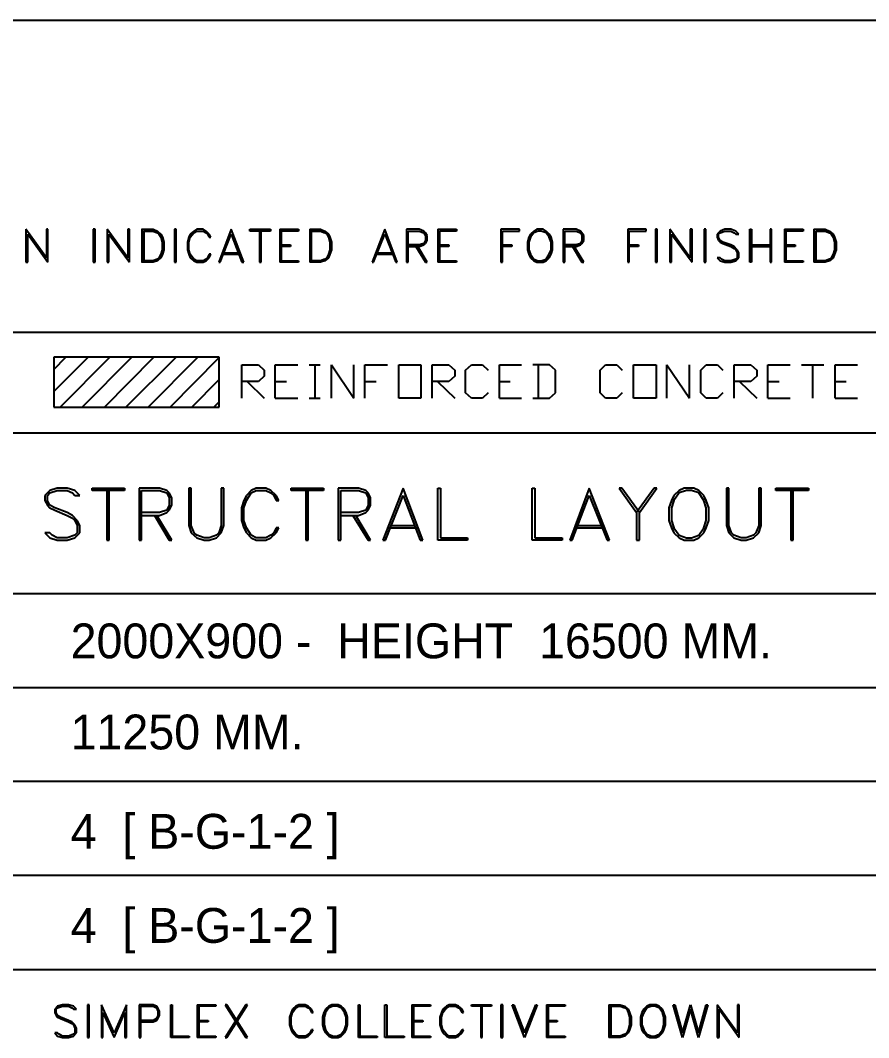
# Model space of a CAD drawing. Header units: millimetres. Extents: x -23396 to 106750, y 116 to 66281.
# Drawn here: x 38140 to 41794, y 4575 to 8956 of the extents above; entities that cross this region are included whole.
import ezdxf

# ---------------------------------------------------------------- set-up
doc = ezdxf.new("R2010")
doc.units = ezdxf.units.MM

msp = doc.modelspace()

# ---------------------------------------------------------------- linework, layer by layer
at = {"color": 0}
for p, q in [((44008.845, 8955.897), (35908.545, 8955.897)), ((38251.695, 7933.597), (38162.795, 8056.397)), ((38162.795, 8056.397), (38162.795, 7914.497)), ((38171.445, 7914.497), (38171.445, 8035.247)), ((38171.445, 8035.247), (38258.045, 7914.497)), ((38258.045, 8056.397), (38251.695, 8056.397)), ((38251.695, 8056.397), (38251.695, 7933.597)), ((38258.045, 7914.497), (38258.045, 8056.397)), ((38461.245, 8056.397), (38452.795, 8056.397)), ((38452.795, 8056.397), (38452.795, 7914.597)), ((38461.245, 7914.597), (38461.245, 8056.397)), ((38602.895, 7933.597), (38513.995, 8056.397)), ((38513.995, 8056.397), (38513.995, 7914.497)), ((38520.545, 7914.497), (38520.545, 8035.147)), ((38520.545, 8035.147), (38609.445, 7914.497)), ((38609.445, 8056.397), (38602.895, 8056.397)), ((38602.895, 8056.397), (38602.895, 7933.597)), ((38609.445, 7914.497), (38609.445, 8056.397)), ((38662.145, 8056.297), (38711.045, 8056.297)), ((38662.345, 8056.397), (38662.345, 7914.497)), ((38670.795, 8047.897), (38710.845, 8047.897)), ((38670.995, 8047.897), (38670.995, 7920.897)), ((38710.845, 8047.897), (38730.095, 8041.497)), ((38711.045, 8056.297), (38729.895, 8047.897)), ((38729.895, 8047.897), (38744.695, 8035.147)), ((38730.095, 8041.497), (38736.245, 8035.147)), ((38736.245, 8035.147), (38744.895, 8022.497)), ((38744.695, 8035.147), (38751.245, 8022.497)), ((38744.895, 8022.497), (38751.045, 8001.347)), ((38751.245, 8022.497), (38757.395, 8001.347)), ((38810.345, 8056.297), (38804.145, 8056.297)), ((38804.145, 8056.297), (38804.145, 7914.497)), ((38810.345, 7914.497), (38810.345, 8056.297)), ((38865.545, 8022.497), (38859.195, 8001.347)), ((38871.695, 8035.147), (38865.545, 8022.497)), ((38865.545, 8001.347), (38871.695, 8022.497)), ((38886.695, 8047.897), (38871.695, 8035.147)), ((38871.695, 8022.497), (38886.695, 8041.497)), ((38899.245, 8056.397), (38886.695, 8047.897)), ((38886.695, 8041.497), (38899.245, 8047.897)), ((38926.945, 8056.397), (38899.245, 8056.397)), ((38899.245, 8047.897), (38926.945, 8047.897)), ((38939.445, 8047.897), (38926.945, 8056.397)), ((38926.945, 8047.897), (38939.445, 8041.497)), ((38952.345, 8035.147), (38939.445, 8047.897)), ((38939.445, 8041.497), (38945.995, 8035.147)), ((38945.995, 8035.147), (38952.345, 8022.497)), ((38960.795, 8022.497), (38952.345, 8035.147)), ((38952.345, 8022.497), (38960.795, 8022.497)), ((39047.595, 8056.297), (38994.495, 7914.497)), ((39000.845, 7914.497), (39047.595, 8035.147)), ((39102.445, 7914.497), (39047.595, 8056.297)), ((39047.595, 8035.147), (39093.945, 7914.497)), ((39127.995, 8047.897), (39127.995, 8056.397)), ((39127.995, 8056.397), (39216.895, 8056.397)), ((39216.895, 8047.897), (39127.995, 8047.897)), ((39170.345, 8047.897), (39170.345, 7914.497)), ((39176.695, 7914.497), (39176.695, 8047.897)), ((39216.895, 8056.397), (39216.895, 8047.897)), ((39257.145, 8056.397), (39257.145, 7914.597)), ((39257.295, 8056.397), (39337.745, 8056.397)), ((39263.495, 8047.897), (39263.495, 7920.897)), ((39337.745, 8047.897), (39263.645, 8047.897)), ((39337.745, 8056.397), (39337.745, 8047.897)), ((39386.245, 8056.397), (39386.245, 7914.597)), ((39386.245, 8056.397), (39432.795, 8056.397)), ((39392.595, 8047.897), (39392.595, 7920.897)), ((39392.745, 8047.897), (39432.795, 8047.897)), ((39432.795, 8056.397), (39451.845, 8047.897)), ((39432.795, 8047.897), (39451.845, 8041.547)), ((39451.845, 8047.897), (39466.695, 8035.247)), ((39451.845, 8041.547), (39460.345, 8035.247)), ((39460.345, 8035.247), (39466.695, 8022.497)), ((39466.695, 8035.247), (39473.045, 8022.497)), ((39466.695, 8022.497), (39473.045, 8001.347)), ((39473.045, 8022.497), (39479.395, 8001.347)), ((39710.095, 8056.297), (39654.895, 7914.497)), ((39661.245, 7914.497), (39710.095, 8035.147)), ((39762.845, 7914.497), (39710.095, 8056.297)), ((39710.095, 8035.147), (39756.495, 7914.497)), ((39858.095, 8056.297), (39803.045, 8056.297)), ((39803.045, 8056.297), (39803.045, 7914.497)), ((39809.595, 7914.497), (39809.595, 8047.847)), ((39809.595, 8047.847), (39858.095, 8047.847)), ((39877.145, 8047.847), (39858.095, 8056.297)), ((39858.095, 8047.847), (39877.145, 8041.497)), ((39885.595, 8041.497), (39877.145, 8047.847)), ((39877.145, 8041.497), (39885.595, 8028.797)), ((39891.945, 8028.797), (39885.595, 8041.497)), ((39885.595, 8028.797), (39885.595, 8007.647)), ((39891.945, 8007.647), (39891.945, 8028.797)), ((39938.495, 8056.397), (40019.145, 8056.397)), ((39938.495, 8056.297), (39938.495, 7914.497)), ((40019.145, 8047.897), (39945.045, 8047.897)), ((39945.195, 8047.897), (39945.195, 7920.897)), ((40019.145, 8056.397), (40019.145, 8047.897)), ((40290.245, 8056.397), (40209.645, 8056.397)), ((40209.645, 8056.397), (40209.645, 7914.597)), ((40216.145, 7914.597), (40216.145, 8047.897)), ((40216.145, 8047.897), (40290.245, 8047.897)), ((40290.245, 8047.897), (40290.245, 8056.397)), ((40330.445, 8022.497), (40323.945, 8001.347)), ((40336.795, 8022.497), (40330.295, 8001.347)), ((40336.645, 8035.247), (40330.445, 8022.497)), ((40351.595, 8047.897), (40336.645, 8035.247)), ((40351.595, 8041.547), (40336.795, 8022.497)), ((40364.145, 8056.397), (40351.595, 8047.897)), ((40370.645, 8047.897), (40351.595, 8041.547)), ((40391.645, 8056.397), (40364.145, 8056.397)), ((40383.345, 8047.897), (40370.645, 8047.897)), ((40404.345, 8041.547), (40383.345, 8047.897)), ((40404.345, 8047.897), (40391.645, 8056.397)), ((40417.245, 8035.247), (40404.345, 8047.897)), ((40417.045, 8022.497), (40404.345, 8041.547)), ((40425.695, 8001.347), (40417.045, 8022.497)), ((40425.695, 8022.497), (40417.245, 8035.247)), ((40432.045, 8001.347), (40425.695, 8022.497)), ((40533.495, 8056.397), (40478.445, 8056.397)), ((40478.445, 8056.397), (40478.445, 7914.597)), ((40484.795, 7914.597), (40484.795, 8047.897)), ((40484.795, 8047.897), (40533.495, 8047.897)), ((40552.545, 8047.897), (40533.495, 8056.397)), ((40533.495, 8047.897), (40552.545, 8041.547)), ((40558.895, 8041.547), (40552.545, 8047.897)), ((40552.545, 8041.547), (40558.895, 8028.797)), ((40567.345, 8028.797), (40558.895, 8041.547)), ((40558.895, 8028.797), (40558.895, 8007.647)), ((40567.345, 8007.647), (40567.345, 8028.797)), ((40836.145, 8056.397), (40755.895, 8056.397)), ((40755.895, 8056.397), (40755.895, 7914.597)), ((40762.095, 7914.597), (40762.095, 8047.897)), ((40762.095, 8047.897), (40836.145, 8047.897)), ((40836.145, 8047.897), (40836.145, 8056.397)), ((40882.745, 8056.397), (40876.395, 8056.397)), ((40876.395, 8056.397), (40876.395, 7914.597)), ((40882.745, 7914.597), (40882.745, 8056.397)), ((41024.695, 7933.597), (40937.945, 8056.397)), ((40937.945, 8056.397), (40937.945, 7914.597)), ((40944.295, 7914.597), (40944.295, 8035.247)), ((40944.295, 8035.247), (41033.195, 7914.597)), ((41033.195, 8056.397), (41024.695, 8056.397)), ((41024.695, 8056.397), (41024.695, 7933.597)), ((41033.195, 7914.597), (41033.195, 8056.397)), ((41092.295, 8056.397), (41085.945, 8056.397)), ((41085.945, 8056.397), (41085.945, 7914.597)), ((41092.295, 7914.597), (41092.295, 8056.397)), ((41153.645, 8047.897), (41140.945, 8035.247)), ((41140.945, 8035.247), (41140.945, 8022.497)), ((41140.945, 8022.497), (41147.295, 8007.647)), ((41147.295, 8035.247), (41153.645, 8041.547)), ((41147.295, 8022.497), (41147.295, 8035.247)), ((41153.645, 8007.647), (41147.295, 8022.497)), ((41174.995, 8056.397), (41153.645, 8047.897)), ((41153.645, 8041.547), (41174.995, 8047.897)), ((41200.245, 8056.397), (41174.995, 8056.397)), ((41174.995, 8047.897), (41200.245, 8047.897)), ((41221.395, 8047.897), (41200.245, 8056.397)), ((41200.245, 8047.897), (41215.045, 8041.547)), ((41215.045, 8041.547), (41221.395, 8035.247)), ((41234.095, 8035.247), (41221.395, 8047.897)), ((41221.395, 8035.247), (41234.095, 8035.247)), ((41282.595, 7914.497), (41282.595, 8056.397)), ((41282.595, 8056.397), (41289.145, 8056.397)), ((41289.145, 8056.397), (41289.145, 7914.497)), ((41375.895, 8056.397), (41369.395, 8056.397)), ((41369.395, 8056.397), (41369.395, 7914.497)), ((41375.895, 7914.497), (41375.895, 8056.397)), ((41430.945, 8056.397), (41511.195, 8056.397)), ((41431.095, 8056.397), (41431.095, 7914.597)), ((41511.195, 8047.897), (41437.295, 8047.897)), ((41437.445, 8047.897), (41437.445, 7920.897)), ((41511.195, 8056.397), (41511.195, 8047.897)), ((41557.745, 8056.297), (41557.745, 7914.497)), ((41557.945, 8056.397), (41606.645, 8056.397)), ((41566.395, 8047.897), (41566.395, 7920.897)), ((41566.595, 8047.897), (41606.795, 8047.897)), ((41606.645, 8056.397), (41625.695, 8047.897)), ((41606.795, 8047.897), (41625.845, 8041.547)), ((41625.695, 8047.897), (41640.645, 8035.247)), ((41625.845, 8041.547), (41632.045, 8035.247)), ((41632.045, 8035.247), (41640.495, 8022.497)), ((41640.495, 8022.497), (41646.995, 8001.347)), ((41640.645, 8035.247), (41646.845, 8022.547)), ((41646.845, 8022.547), (41653.345, 8001.347)), ((38751.045, 8001.347), (38751.045, 7967.447)), ((38757.395, 8001.347), (38757.395, 7967.447)), ((38859.195, 8001.347), (38859.195, 7967.447)), ((38865.545, 7967.447), (38865.545, 8001.347)), ((39263.645, 7988.647), (39303.695, 7988.647)), ((39303.695, 7982.297), (39263.645, 7982.297)), ((39303.695, 7988.647), (39303.695, 7982.297)), ((39473.045, 8001.347), (39473.045, 7967.497)), ((39479.395, 8001.347), (39479.395, 7967.497)), ((39858.095, 7988.547), (39809.595, 7988.547)), ((39809.595, 7982.247), (39858.095, 7982.247)), ((39843.245, 7982.247), (39885.595, 7914.497)), ((39891.945, 7914.497), (39851.745, 7982.247)), ((39877.145, 7994.897), (39858.095, 7988.547)), ((39858.095, 7982.247), (39877.145, 7988.547)), ((39885.595, 8007.647), (39877.145, 7994.897)), ((39877.145, 7988.547), (39885.595, 7994.897)), ((39885.595, 7994.897), (39891.945, 8007.647)), ((39944.845, 7988.547), (39985.095, 7988.547)), ((39985.095, 7982.247), (39944.845, 7982.247)), ((39985.095, 7988.547), (39985.095, 7982.247)), ((40216.145, 7988.647), (40256.195, 7988.647)), ((40256.195, 7982.297), (40216.145, 7982.297)), ((40256.195, 7988.647), (40256.195, 7982.297)), ((40323.945, 8001.347), (40323.945, 7967.497)), ((40330.295, 8001.347), (40330.295, 7967.497)), ((40425.695, 7967.497), (40425.695, 8001.347)), ((40432.045, 7967.497), (40432.045, 8001.347)), ((40533.495, 7988.647), (40484.795, 7988.647)), ((40484.795, 7982.297), (40533.495, 7982.297)), ((40518.645, 7982.297), (40558.895, 7914.597)), ((40567.345, 7914.597), (40524.995, 7982.297)), ((40552.545, 7994.997), (40533.495, 7988.647)), ((40533.495, 7982.297), (40552.545, 7988.647)), ((40558.895, 8007.647), (40552.545, 7994.997)), ((40552.545, 7988.647), (40558.895, 7994.997)), ((40558.895, 7994.997), (40567.345, 8007.647)), ((40762.095, 7988.547), (40802.295, 7988.547)), ((40802.295, 7982.247), (40762.095, 7982.247)), ((40802.295, 7988.547), (40802.295, 7982.247)), ((41147.295, 8007.647), (41153.645, 8001.347)), ((41166.195, 8001.347), (41153.645, 8007.647)), ((41153.645, 8001.347), (41166.195, 7994.997)), ((41200.245, 7988.647), (41166.195, 8001.347)), ((41166.195, 7994.997), (41200.245, 7982.297)), ((41215.045, 7982.297), (41200.245, 7988.647)), ((41200.245, 7982.297), (41215.045, 7973.847)), ((41227.745, 7967.497), (41215.045, 7982.297)), ((41215.045, 7973.847), (41221.395, 7967.497)), ((41289.145, 7988.647), (41369.545, 7988.647)), ((41289.145, 7982.297), (41369.545, 7982.297)), ((41437.295, 7988.647), (41477.695, 7988.647)), ((41477.695, 7982.297), (41437.295, 7982.297)), ((41477.695, 7988.647), (41477.695, 7982.297)), ((41646.995, 8001.347), (41646.995, 7967.497)), ((41653.345, 8001.347), (41653.345, 7967.497)), ((38744.695, 7933.597), (38729.895, 7920.847)), ((38736.245, 7933.597), (38730.095, 7927.247)), ((38744.895, 7948.397), (38736.245, 7933.597)), ((38751.245, 7948.397), (38744.695, 7933.597)), ((38751.045, 7967.447), (38744.895, 7948.397)), ((38757.395, 7967.447), (38751.245, 7948.397)), ((38859.195, 7967.447), (38865.545, 7948.397)), ((38871.695, 7948.397), (38865.545, 7967.447)), ((38865.545, 7948.397), (38871.695, 7933.597)), ((38886.695, 7927.197), (38871.695, 7948.397)), ((38871.695, 7933.597), (38886.695, 7920.847)), ((38945.995, 7933.597), (38939.445, 7927.197)), ((38939.445, 7920.847), (38952.345, 7933.597)), ((38952.345, 7948.397), (38945.995, 7933.597)), ((38960.795, 7948.397), (38952.345, 7948.397)), ((38952.345, 7933.597), (38960.795, 7948.397)), ((39007.545, 7948.397), (39087.795, 7948.397)), ((39013.695, 7954.747), (39081.445, 7954.747)), ((39466.695, 7933.597), (39451.845, 7920.897)), ((39460.345, 7933.597), (39451.845, 7927.247)), ((39466.695, 7948.397), (39460.345, 7933.597)), ((39473.045, 7967.497), (39466.695, 7948.397)), ((39473.045, 7948.397), (39466.695, 7933.597)), ((39479.395, 7967.497), (39473.045, 7948.397)), ((39667.595, 7948.397), (39750.295, 7948.397)), ((39676.245, 7954.747), (39743.945, 7954.747)), ((40323.945, 7967.497), (40330.445, 7948.397)), ((40330.295, 7967.497), (40336.795, 7948.397)), ((40330.445, 7948.397), (40336.645, 7933.597)), ((40336.645, 7933.597), (40351.595, 7920.897)), ((40336.795, 7948.397), (40351.595, 7927.247)), ((40404.345, 7927.247), (40417.045, 7948.397)), ((40404.345, 7920.897), (40417.245, 7933.597)), ((40417.045, 7948.397), (40425.695, 7967.497)), ((40417.245, 7933.597), (40425.695, 7948.397)), ((40425.695, 7948.397), (40432.045, 7967.497)), ((41140.945, 7933.597), (41153.645, 7920.897)), ((41153.645, 7933.597), (41140.945, 7933.597)), ((41160.195, 7927.247), (41153.645, 7933.597)), ((41221.395, 7967.497), (41227.745, 7954.747)), ((41221.395, 7920.897), (41234.095, 7933.597)), ((41227.745, 7933.597), (41221.395, 7927.247)), ((41234.095, 7954.747), (41227.745, 7967.497)), ((41227.745, 7954.747), (41227.745, 7933.597)), ((41234.095, 7933.597), (41234.095, 7954.747)), ((41640.645, 7933.597), (41625.695, 7920.897)), ((41632.045, 7933.597), (41625.845, 7927.247)), ((41640.495, 7948.397), (41632.045, 7933.597)), ((41646.995, 7967.497), (41640.495, 7948.397)), ((41646.845, 7948.397), (41640.645, 7933.597)), ((41653.345, 7967.497), (41646.845, 7948.397)), ((38162.795, 7914.497), (38171.445, 7914.497)), ((38452.795, 7914.597), (38461.245, 7914.597)), ((38513.995, 7914.497), (38520.545, 7914.497)), ((38711.045, 7914.497), (38662.145, 7914.497)), ((38710.845, 7920.847), (38670.795, 7920.847)), ((38730.095, 7927.247), (38710.845, 7920.847)), ((38729.895, 7920.847), (38711.045, 7914.497)), ((38804.145, 7914.497), (38810.345, 7914.497)), ((38899.245, 7920.847), (38886.695, 7927.197)), ((38886.695, 7920.847), (38899.245, 7914.497)), ((38926.945, 7920.847), (38899.245, 7920.847)), ((38899.245, 7914.497), (38926.945, 7914.497)), ((38939.445, 7927.197), (38926.945, 7920.847)), ((38926.945, 7914.497), (38939.445, 7920.847)), ((38994.495, 7914.497), (39000.845, 7914.497)), ((39093.945, 7914.497), (39102.445, 7914.497)), ((39170.345, 7914.497), (39176.695, 7914.497)), ((39337.745, 7914.597), (39257.295, 7914.597)), ((39263.645, 7920.897), (39337.745, 7920.897)), ((39337.745, 7920.897), (39337.745, 7914.597)), ((39432.795, 7914.597), (39386.245, 7914.597)), ((39432.795, 7920.897), (39392.745, 7920.897)), ((39451.845, 7927.247), (39432.795, 7920.897)), ((39451.845, 7920.897), (39432.795, 7914.597)), ((39654.895, 7914.497), (39661.245, 7914.497)), ((39756.495, 7914.497), (39762.845, 7914.497)), ((39803.045, 7914.497), (39809.595, 7914.497)), ((39885.595, 7914.497), (39891.945, 7914.497)), ((40019.145, 7914.497), (39938.495, 7914.497)), ((39945.045, 7920.847), (40019.145, 7920.847)), ((40019.145, 7920.847), (40019.145, 7914.497)), ((40209.645, 7914.597), (40216.145, 7914.597)), ((40351.595, 7927.247), (40370.645, 7920.897)), ((40351.595, 7920.897), (40364.145, 7914.597)), ((40364.145, 7914.597), (40391.645, 7914.597)), ((40370.645, 7920.897), (40383.345, 7920.897)), ((40383.345, 7920.897), (40404.345, 7927.247)), ((40391.645, 7914.597), (40404.345, 7920.897)), ((40478.445, 7914.597), (40484.795, 7914.597)), ((40558.895, 7914.597), (40567.345, 7914.597)), ((40755.895, 7914.597), (40762.095, 7914.597)), ((40876.395, 7914.597), (40882.745, 7914.597)), ((40937.945, 7914.597), (40944.295, 7914.597)), ((41085.945, 7914.597), (41092.295, 7914.597)), ((41153.645, 7920.897), (41174.995, 7914.497)), ((41174.995, 7920.897), (41160.195, 7927.247)), ((41200.245, 7920.897), (41174.995, 7920.897)), ((41174.995, 7914.497), (41200.245, 7914.497)), ((41221.395, 7927.247), (41200.245, 7920.897)), ((41200.245, 7914.497), (41221.395, 7920.897)), ((41289.145, 7914.497), (41282.595, 7914.497)), ((41369.395, 7914.497), (41375.895, 7914.497)), ((41511.195, 7914.497), (41430.945, 7914.497)), ((41437.295, 7920.897), (41511.195, 7920.897)), ((41511.195, 7920.897), (41511.195, 7914.497)), ((41606.645, 7914.597), (41557.945, 7914.597)), ((41606.795, 7920.897), (41566.595, 7920.897)), ((41625.695, 7920.897), (41606.645, 7914.597)), ((41625.845, 7927.247), (41606.795, 7920.897)), ((44008.845, 7611.847), (35895.695, 7611.847)), ((38283.295, 7453.097), (38336.195, 7505.997)), ((38283.445, 7357.897), (38431.645, 7506.047)), ((38996.595, 7505.997), (38283.445, 7505.997)), ((38283.445, 7505.997), (38283.445, 7290.147)), ((38311.145, 7290.147), (38524.745, 7506.047)), ((38406.395, 7290.147), (38619.995, 7506.047)), ((38501.495, 7290.147), (38715.245, 7505.997)), ((38594.445, 7290.147), (38810.345, 7505.997)), ((38689.695, 7290.147), (38903.445, 7505.997)), ((38784.945, 7290.147), (38996.595, 7503.947)), ((38996.595, 7290.147), (38996.595, 7505.997)), ((39093.945, 7328.247), (39093.945, 7472.147)), ((39093.945, 7472.147), (39166.095, 7472.147)), ((39166.095, 7472.147), (39189.395, 7448.897)), ((39189.395, 7448.897), (39189.395, 7423.447)), ((39237.895, 7328.247), (39237.895, 7472.147)), ((39237.895, 7472.147), (39335.445, 7472.147)), ((39384.145, 7472.147), (39430.845, 7472.147)), ((39407.595, 7472.147), (39407.595, 7328.247)), ((39479.395, 7328.247), (39479.395, 7472.147)), ((39479.395, 7472.147), (39576.895, 7328.247)), ((39576.895, 7328.247), (39576.895, 7472.147)), ((39623.295, 7328.247), (39623.295, 7472.147)), ((39623.295, 7472.147), (39720.695, 7472.147)), ((39769.545, 7328.247), (39769.545, 7472.147)), ((39769.545, 7472.147), (39864.795, 7472.147)), ((39864.795, 7472.147), (39864.795, 7328.247)), ((39913.445, 7328.247), (39913.445, 7472.147)), ((39913.445, 7472.147), (39985.245, 7472.147)), ((39985.245, 7472.147), (40010.645, 7448.897)), ((40010.645, 7448.897), (40010.645, 7423.497)), ((40057.045, 7448.897), (40082.445, 7472.147)), ((40057.045, 7351.497), (40057.045, 7448.897)), ((40082.445, 7472.147), (40131.145, 7472.147)), ((40131.145, 7472.147), (40154.595, 7448.897)), ((40203.295, 7328.247), (40203.295, 7472.147)), ((40203.295, 7472.147), (40298.545, 7472.147)), ((40419.195, 7472.147), (40347.195, 7472.147)), ((40370.495, 7472.147), (40370.495, 7328.247)), ((40444.595, 7448.897), (40419.195, 7472.147)), ((40444.595, 7351.497), (40444.595, 7448.897)), ((40637.195, 7448.897), (40660.295, 7472.147)), ((40637.195, 7351.497), (40637.195, 7448.897)), ((40660.295, 7472.147), (40709.145, 7472.147)), ((40709.145, 7472.147), (40732.445, 7448.897)), ((40781.145, 7328.247), (40781.145, 7472.147)), ((40781.145, 7472.147), (40878.495, 7472.147)), ((40878.495, 7472.147), (40878.495, 7328.247)), ((40925.045, 7328.247), (40925.045, 7472.147)), ((40925.045, 7472.147), (41022.445, 7328.247)), ((41022.445, 7328.247), (41022.445, 7472.147)), ((41071.095, 7448.897), (41094.195, 7472.147)), ((41071.095, 7351.497), (41071.095, 7448.897)), ((41094.195, 7472.147), (41143.095, 7472.147)), ((41143.095, 7472.147), (41166.195, 7448.897)), ((41215.045, 7328.247), (41215.045, 7472.147)), ((41215.045, 7472.147), (41286.995, 7472.147)), ((41286.995, 7472.147), (41312.395, 7448.897)), ((41312.395, 7448.897), (41312.395, 7423.447)), ((41358.995, 7328.247), (41358.995, 7472.147)), ((41358.995, 7472.147), (41456.345, 7472.147)), ((41505.195, 7472.147), (41600.445, 7472.147)), ((41551.395, 7472.147), (41551.395, 7328.247)), ((41649.145, 7328.247), (41649.145, 7472.147)), ((41649.145, 7472.147), (41746.495, 7472.147)), ((38878.245, 7290.147), (38996.595, 7408.647)), ((39189.395, 7423.447), (39166.095, 7400.247)), ((40010.645, 7423.497), (39985.245, 7400.247)), ((41312.395, 7423.447), (41286.995, 7400.147)), ((39166.095, 7400.247), (39093.945, 7400.247)), ((39117.245, 7400.247), (39189.395, 7328.247)), ((39238.245, 7400.247), (39286.745, 7400.247)), ((39623.495, 7400.247), (39671.995, 7400.247)), ((39985.245, 7400.247), (39913.445, 7400.247)), ((39936.745, 7400.247), (40010.645, 7328.247)), ((40203.295, 7400.247), (40249.995, 7400.247)), ((41286.995, 7400.147), (41215.045, 7400.147)), ((41238.145, 7400.147), (41312.395, 7328.247)), ((41359.145, 7400.247), (41407.845, 7400.247)), ((41648.795, 7400.247), (41697.645, 7400.247)), ((39237.895, 7328.247), (39335.445, 7328.247)), ((39384.145, 7328.247), (39430.845, 7328.247)), ((39864.795, 7328.247), (39769.545, 7328.247)), ((40082.445, 7328.247), (40057.045, 7351.497)), ((40131.145, 7328.247), (40082.445, 7328.247)), ((40154.595, 7351.497), (40131.145, 7328.247)), ((40203.295, 7328.247), (40298.545, 7328.247)), ((40347.195, 7328.247), (40419.195, 7328.247)), ((40419.195, 7328.247), (40444.595, 7351.497)), ((40660.295, 7328.247), (40637.195, 7351.497)), ((40709.145, 7328.247), (40660.295, 7328.247)), ((40732.445, 7351.497), (40709.145, 7328.247)), ((40878.495, 7328.247), (40781.145, 7328.247)), ((41094.195, 7328.247), (41071.095, 7351.497)), ((41143.095, 7328.247), (41094.195, 7328.247)), ((41166.195, 7351.497), (41143.095, 7328.247)), ((41358.995, 7328.247), (41456.345, 7328.247)), ((41649.145, 7328.247), (41746.495, 7328.247)), ((38283.445, 7290.147), (38996.595, 7290.147)), ((38973.495, 7290.147), (38996.595, 7313.397)), ((44008.845, 7177.947), (35895.695, 7177.947)), ((44008.845, 7177.947), (35908.545, 7177.947)), ((38266.695, 6931.231), (38245.545, 6910.081)), ((38298.295, 6941.831), (38266.695, 6931.231)), ((38266.695, 6920.681), (38298.295, 6931.231)), ((38340.595, 6941.831), (38298.295, 6941.831)), ((38298.295, 6931.231), (38340.595, 6931.231)), ((38374.645, 6931.231), (38340.595, 6941.831)), ((38340.595, 6931.231), (38363.895, 6920.681)), ((38395.795, 6910.081), (38374.645, 6931.231)), ((38448.395, 6931.231), (38448.395, 6941.731)), ((38448.395, 6941.731), (38588.095, 6941.731)), ((38588.095, 6931.231), (38448.395, 6931.231)), ((38512.045, 6931.231), (38512.045, 6717.431)), ((38522.645, 6717.431), (38522.645, 6931.231)), ((38588.095, 6941.731), (38588.095, 6931.231)), ((38738.545, 6941.831), (38651.745, 6941.831)), ((38651.745, 6941.831), (38651.745, 6717.431)), ((38662.145, 6717.431), (38662.145, 6931.231)), ((38662.145, 6931.231), (38738.545, 6931.231)), ((38770.295, 6931.231), (38738.545, 6941.831)), ((38738.545, 6931.231), (38770.295, 6920.631)), ((38780.895, 6920.631), (38770.295, 6931.231)), ((38876.145, 6941.831), (38865.695, 6941.831)), ((38865.695, 6941.831), (38865.695, 6780.931)), ((38876.145, 6780.931), (38876.145, 6941.831)), ((39015.995, 6941.831), (39005.245, 6941.831)), ((39005.245, 6941.831), (39005.245, 6780.931)), ((39015.995, 6780.931), (39015.995, 6941.831)), ((39134.345, 6931.231), (39113.195, 6910.081)), ((39155.345, 6941.831), (39134.345, 6931.231)), ((39134.345, 6920.631), (39155.345, 6931.231)), ((39197.695, 6941.831), (39155.345, 6941.831)), ((39155.345, 6931.231), (39197.695, 6931.231)), ((39219.045, 6931.231), (39197.695, 6941.831)), ((39197.695, 6931.231), (39219.045, 6920.631)), ((39242.145, 6910.081), (39219.045, 6931.231)), ((39305.795, 6931.231), (39305.795, 6941.831)), ((39305.795, 6941.831), (39445.495, 6941.831)), ((39445.495, 6931.231), (39305.795, 6931.231)), ((39369.495, 6931.231), (39369.495, 6717.481)), ((39379.895, 6717.481), (39379.895, 6931.231)), ((39445.495, 6941.831), (39445.495, 6931.231)), ((39595.795, 6941.831), (39509.195, 6941.831)), ((39509.195, 6941.831), (39509.195, 6717.481)), ((39519.745, 6717.481), (39519.745, 6931.231)), ((39519.745, 6931.231), (39595.795, 6931.231)), ((39627.695, 6931.231), (39595.795, 6941.831)), ((39595.795, 6931.231), (39627.695, 6920.681)), ((39638.295, 6920.681), (39627.695, 6931.231)), ((39788.395, 6941.831), (39701.645, 6717.481)), ((39873.095, 6717.481), (39788.395, 6941.831)), ((39938.695, 6717.481), (39938.695, 6941.831)), ((39938.695, 6941.831), (39949.095, 6941.831)), ((39949.095, 6941.831), (39949.095, 6728.031)), ((40345.095, 6717.431), (40345.095, 6941.831)), ((40345.095, 6941.831), (40355.845, 6941.831)), ((40355.845, 6941.831), (40355.845, 6728.031)), ((40590.645, 6941.831), (40506.145, 6717.481)), ((40677.395, 6717.481), (40590.645, 6941.831)), ((40730.345, 6941.831), (40719.745, 6941.831)), ((40719.745, 6941.831), (40793.995, 6835.981)), ((40806.545, 6835.981), (40730.345, 6941.831)), ((40870.195, 6941.831), (40793.995, 6835.981)), ((40806.695, 6835.981), (40880.795, 6941.831)), ((40880.795, 6941.831), (40870.195, 6941.831)), ((40978.145, 6931.231), (40954.695, 6910.081)), ((41009.745, 6931.231), (40977.995, 6920.681)), ((40999.295, 6941.831), (40978.145, 6931.231)), ((41041.495, 6941.831), (40999.295, 6941.831)), ((41030.695, 6931.231), (41009.745, 6931.231)), ((41062.645, 6920.681), (41030.695, 6931.231)), ((41062.795, 6931.231), (41041.495, 6941.831)), ((41083.995, 6910.081), (41062.795, 6931.231)), ((41191.945, 6941.831), (41181.195, 6941.831)), ((41181.195, 6941.831), (41181.195, 6780.931)), ((41191.945, 6780.931), (41191.945, 6941.831)), ((41331.645, 6941.831), (41321.045, 6941.831)), ((41321.045, 6941.831), (41321.045, 6780.931)), ((41331.645, 6780.931), (41331.645, 6941.831)), ((41394.795, 6931.231), (41394.795, 6941.731)), ((41394.795, 6941.731), (41534.495, 6941.731)), ((41534.495, 6931.231), (41394.795, 6931.231)), ((41458.445, 6931.231), (41458.445, 6717.481)), ((41469.045, 6717.481), (41469.045, 6931.231)), ((41534.495, 6941.731), (41534.495, 6931.231)), ((38245.545, 6910.081), (38245.545, 6888.931)), ((38245.545, 6888.931), (38256.095, 6867.781)), ((38256.095, 6910.081), (38266.695, 6920.681)), ((38256.095, 6888.931), (38256.095, 6910.081)), ((38266.695, 6867.781), (38256.095, 6888.931)), ((38363.895, 6920.681), (38374.645, 6910.081)), ((38374.645, 6910.081), (38395.795, 6910.081)), ((38770.295, 6920.631), (38780.895, 6899.431)), ((38791.445, 6899.431), (38780.895, 6920.631)), ((38780.895, 6899.431), (38780.895, 6867.681)), ((38791.445, 6867.681), (38791.445, 6899.431)), ((39102.445, 6888.931), (39092.045, 6857.131)), ((39113.195, 6910.081), (39102.445, 6888.931)), ((39102.445, 6857.131), (39113.195, 6888.931)), ((39113.195, 6888.931), (39134.345, 6920.631)), ((39219.045, 6920.631), (39231.745, 6910.081)), ((39231.745, 6910.081), (39242.145, 6888.931)), ((39252.895, 6888.931), (39242.145, 6910.081)), ((39242.145, 6888.931), (39252.895, 6888.931)), ((39627.695, 6920.681), (39638.295, 6899.531)), ((39648.695, 6899.531), (39638.295, 6920.681)), ((39638.295, 6899.531), (39638.295, 6867.781)), ((39648.695, 6867.781), (39648.695, 6899.531)), ((39712.195, 6717.481), (39788.395, 6910.081)), ((39788.395, 6910.081), (39862.495, 6717.481)), ((40516.695, 6717.481), (40590.645, 6910.081)), ((40590.645, 6910.081), (40666.995, 6717.481)), ((40944.095, 6888.931), (40933.695, 6857.131)), ((40954.695, 6910.081), (40944.095, 6888.931)), ((40954.845, 6888.931), (40944.095, 6857.131)), ((40977.995, 6920.681), (40954.845, 6888.931)), ((41083.645, 6888.931), (41062.645, 6920.681)), ((41094.395, 6857.131), (41083.645, 6888.931)), ((41094.395, 6888.931), (41083.995, 6910.081)), ((41104.995, 6857.131), (41094.395, 6888.931)), ((38256.095, 6867.781), (38266.695, 6857.131)), ((38287.845, 6857.131), (38266.695, 6867.781)), ((38266.695, 6857.131), (38287.845, 6846.581)), ((38340.595, 6835.981), (38287.845, 6857.131)), ((38287.845, 6846.581), (38340.595, 6823.331)), ((38363.895, 6823.331), (38340.595, 6835.981)), ((38738.545, 6835.981), (38662.145, 6835.981)), ((38770.295, 6846.531), (38738.545, 6835.981)), ((38738.545, 6823.231), (38770.295, 6835.981)), ((38780.895, 6867.681), (38770.295, 6846.531)), ((38770.295, 6835.981), (38780.895, 6846.531)), ((38780.895, 6846.531), (38791.445, 6867.681)), ((39092.045, 6857.131), (39092.045, 6802.081)), ((39102.445, 6802.081), (39102.445, 6857.131)), ((39595.795, 6835.981), (39519.745, 6835.981)), ((39627.695, 6846.531), (39595.795, 6835.981)), ((39595.795, 6823.231), (39627.695, 6835.981)), ((39638.295, 6867.781), (39627.695, 6846.531)), ((39627.695, 6835.981), (39638.295, 6846.531)), ((39638.295, 6846.531), (39648.695, 6867.781)), ((40793.995, 6835.981), (40793.995, 6717.481)), ((40806.695, 6717.481), (40806.695, 6835.981)), ((40933.695, 6857.131), (40933.695, 6802.081)), ((40944.095, 6857.131), (40944.095, 6802.081)), ((41094.395, 6802.081), (41094.395, 6857.131)), ((41104.995, 6802.081), (41104.995, 6857.131)), ((38340.595, 6823.331), (38363.895, 6812.681)), ((38385.045, 6802.181), (38363.895, 6823.331)), ((38363.895, 6812.681), (38374.645, 6802.181)), ((38374.645, 6802.181), (38385.045, 6780.931)), ((38395.795, 6780.931), (38385.045, 6802.181)), ((38662.145, 6823.231), (38738.545, 6823.231)), ((38717.195, 6823.231), (38780.895, 6717.431)), ((38791.445, 6717.431), (38727.945, 6823.231)), ((39092.045, 6802.081), (39102.445, 6770.331)), ((39113.195, 6770.331), (39102.445, 6802.081)), ((39519.745, 6823.231), (39595.795, 6823.231)), ((39572.495, 6823.231), (39638.295, 6717.481)), ((39648.695, 6717.481), (39585.195, 6823.231)), ((40933.695, 6802.081), (40944.095, 6770.331)), ((40944.095, 6802.081), (40954.845, 6770.381)), ((41083.645, 6770.381), (41094.395, 6802.081)), ((41094.395, 6770.331), (41104.995, 6802.081)), ((38245.545, 6749.231), (38266.695, 6728.031)), ((38266.695, 6749.231), (38245.545, 6749.231)), ((38277.295, 6738.631), (38266.695, 6749.231)), ((38374.645, 6728.031), (38395.795, 6749.231)), ((38385.045, 6749.231), (38374.645, 6738.631)), ((38385.045, 6780.931), (38385.045, 6749.231)), ((38395.795, 6749.231), (38395.795, 6780.931)), ((38865.695, 6780.931), (38876.145, 6749.231)), ((38888.995, 6749.231), (38876.145, 6780.931)), ((38876.145, 6749.231), (38899.595, 6728.081)), ((38899.595, 6738.631), (38888.995, 6749.231)), ((38994.645, 6749.231), (38984.245, 6738.631)), ((38984.245, 6728.081), (39005.245, 6749.231)), ((39005.245, 6780.931), (38994.645, 6749.231)), ((39005.245, 6749.231), (39015.995, 6780.931)), ((39102.445, 6770.331), (39113.195, 6749.181)), ((39134.345, 6738.631), (39113.195, 6770.331)), ((39113.195, 6749.181), (39134.345, 6728.031)), ((39231.745, 6749.181), (39219.045, 6738.631)), ((39219.045, 6728.031), (39242.145, 6749.181)), ((39242.145, 6770.331), (39231.745, 6749.181)), ((39252.895, 6770.331), (39242.145, 6770.331)), ((39242.145, 6749.181), (39252.895, 6770.331)), ((39722.795, 6770.381), (39852.095, 6770.381)), ((39733.395, 6780.931), (39841.495, 6780.931)), ((40527.145, 6770.381), (40656.245, 6770.381)), ((40537.695, 6780.931), (40645.645, 6780.931)), ((40944.095, 6770.331), (40954.695, 6749.181)), ((40954.695, 6749.181), (40978.145, 6728.031)), ((40954.845, 6770.381), (40977.995, 6738.631)), ((41062.645, 6738.631), (41083.645, 6770.381)), ((41062.795, 6728.031), (41083.995, 6749.181)), ((41083.995, 6749.181), (41094.395, 6770.331)), ((41181.195, 6780.931), (41191.945, 6749.231)), ((41202.495, 6749.231), (41191.945, 6780.931)), ((41191.945, 6749.231), (41212.945, 6728.031)), ((41212.945, 6738.631), (41202.495, 6749.231)), ((41308.345, 6749.231), (41297.745, 6738.631)), ((41297.745, 6728.031), (41321.045, 6749.231)), ((41321.045, 6780.931), (41308.345, 6749.231)), ((41321.045, 6749.231), (41331.645, 6780.931)), ((38266.695, 6728.031), (38298.295, 6717.481)), ((38298.295, 6728.031), (38277.295, 6738.631)), ((38340.595, 6728.031), (38298.295, 6728.031)), ((38298.295, 6717.481), (38340.595, 6717.481)), ((38374.645, 6738.631), (38340.595, 6728.031)), ((38340.595, 6717.481), (38374.645, 6728.031)), ((38512.045, 6717.431), (38522.645, 6717.431)), ((38651.745, 6717.431), (38662.145, 6717.431)), ((38780.895, 6717.431), (38791.445, 6717.431)), ((38931.145, 6728.081), (38899.595, 6738.631)), ((38899.595, 6728.081), (38931.145, 6717.481)), ((38952.495, 6728.081), (38931.145, 6728.081)), ((38931.145, 6717.481), (38952.495, 6717.481)), ((38984.245, 6738.631), (38952.495, 6728.081)), ((38952.495, 6717.481), (38984.245, 6728.081)), ((39155.345, 6728.031), (39134.345, 6738.631)), ((39134.345, 6728.031), (39155.345, 6717.481)), ((39197.695, 6728.031), (39155.345, 6728.031)), ((39155.345, 6717.481), (39197.695, 6717.481)), ((39219.045, 6738.631), (39197.695, 6728.031)), ((39197.695, 6717.481), (39219.045, 6728.031)), ((39369.495, 6717.481), (39379.895, 6717.481)), ((39509.195, 6717.481), (39519.745, 6717.481)), ((39638.295, 6717.481), (39648.695, 6717.481)), ((39701.645, 6717.481), (39712.195, 6717.481)), ((39862.495, 6717.481), (39873.095, 6717.481)), ((40065.695, 6717.481), (39938.695, 6717.481)), ((39949.095, 6728.031), (40065.695, 6728.031)), ((40065.695, 6728.031), (40065.695, 6717.481)), ((40474.195, 6717.431), (40345.095, 6717.431)), ((40355.845, 6728.031), (40474.195, 6728.031)), ((40474.195, 6728.031), (40474.195, 6717.431)), ((40506.145, 6717.481), (40516.695, 6717.481)), ((40666.995, 6717.481), (40677.395, 6717.481)), ((40793.995, 6717.481), (40806.545, 6717.481)), ((40977.995, 6738.631), (41009.745, 6728.031)), ((40978.145, 6728.031), (40999.295, 6717.431)), ((40999.295, 6717.431), (41041.495, 6717.431)), ((41009.745, 6728.031), (41030.695, 6728.031)), ((41030.695, 6728.031), (41062.645, 6738.631)), ((41041.495, 6717.431), (41062.795, 6728.031)), ((41244.845, 6728.031), (41212.945, 6738.631)), ((41212.945, 6728.031), (41244.845, 6717.481)), ((41265.845, 6728.031), (41244.845, 6728.031)), ((41244.845, 6717.481), (41265.845, 6717.481)), ((41297.745, 6738.631), (41265.845, 6728.031)), ((41265.845, 6717.481), (41297.745, 6728.031)), ((41458.445, 6717.481), (41469.045, 6717.481)), ((44008.845, 6486.539), (35908.545, 6486.539)), ((44008.845, 6082.289), (35908.545, 6082.289)), ((44008.845, 5678.039), (35908.545, 5678.039)), ((44008.845, 5273.714), (35908.545, 5273.714)), ((44008.845, 4867.334), (35908.545, 4867.334)), ((38300.195, 4710.719), (38287.695, 4698.054)), ((38287.695, 4698.054), (38287.695, 4683.164)), ((38294.045, 4698.054), (38300.195, 4704.384)), ((38294.045, 4683.164), (38294.045, 4698.054)), ((38321.745, 4717.069), (38300.195, 4710.719)), ((38300.195, 4704.384), (38321.745, 4710.719)), ((38346.795, 4717.069), (38321.745, 4717.069)), ((38321.745, 4710.719), (38346.795, 4710.719)), ((38368.295, 4710.719), (38346.795, 4717.069)), ((38346.795, 4710.719), (38361.795, 4704.384)), ((38361.795, 4704.384), (38368.295, 4698.054)), ((38380.845, 4698.054), (38368.295, 4710.719)), ((38368.295, 4698.054), (38380.845, 4698.054)), ((38435.695, 4717.069), (38429.345, 4717.069)), ((38429.345, 4717.069), (38429.345, 4575.269)), ((38435.695, 4575.269), (38435.695, 4717.069)), ((38543.995, 4596.419), (38488.795, 4717.069)), ((38488.795, 4717.069), (38488.795, 4575.269)), ((38596.745, 4717.069), (38543.995, 4596.419)), ((38596.745, 4575.269), (38596.745, 4717.069)), ((38711.045, 4717.069), (38651.745, 4717.069)), ((38651.745, 4717.069), (38651.745, 4575.269)), ((38658.095, 4575.269), (38658.095, 4710.719)), ((38658.095, 4710.719), (38711.045, 4710.719)), ((38725.845, 4710.719), (38711.045, 4717.069)), ((38711.045, 4710.719), (38725.845, 4704.384)), ((38732.195, 4704.384), (38725.845, 4710.719)), ((38725.845, 4704.384), (38732.195, 4689.499)), ((38738.545, 4689.499), (38732.195, 4704.384)), ((38732.195, 4689.499), (38732.195, 4670.484)), ((38738.545, 4670.484), (38738.545, 4689.499)), ((38787.245, 4575.269), (38787.245, 4717.069)), ((38787.245, 4717.069), (38793.595, 4717.069)), ((38793.595, 4717.069), (38793.595, 4581.599)), ((38901.545, 4717.069), (38901.545, 4575.269)), ((38901.695, 4717.069), (38981.945, 4717.069)), ((38907.895, 4710.719), (38907.895, 4581.599)), ((38981.945, 4710.719), (38907.895, 4710.719)), ((38981.945, 4717.069), (38981.945, 4710.719)), ((39028.545, 4717.069), (39022.345, 4717.069)), ((39022.345, 4717.069), (39111.095, 4575.269)), ((39111.095, 4717.069), (39022.345, 4575.269)), ((39117.445, 4575.269), (39028.545, 4717.069)), ((39028.545, 4575.269), (39117.445, 4717.069)), ((39117.445, 4717.069), (39111.095, 4717.069)), ((39311.995, 4697.979), (39305.645, 4683.164)), ((39326.795, 4710.719), (39311.995, 4697.979)), ((39311.995, 4683.164), (39326.795, 4704.384)), ((39339.495, 4717.069), (39326.795, 4710.719)), ((39326.795, 4704.384), (39339.495, 4710.719)), ((39366.995, 4717.069), (39339.495, 4717.069)), ((39339.495, 4710.719), (39366.995, 4710.719)), ((39379.695, 4710.719), (39366.995, 4717.069)), ((39366.995, 4710.719), (39379.695, 4704.384)), ((39394.545, 4697.979), (39379.695, 4710.719)), ((39379.695, 4704.384), (39386.045, 4697.979)), ((39386.045, 4697.979), (39394.545, 4683.164)), ((39400.895, 4683.164), (39394.545, 4697.979)), ((39453.995, 4698.054), (39447.645, 4683.164)), ((39468.795, 4710.719), (39453.995, 4698.054)), ((39468.795, 4704.384), (39454.145, 4683.234)), ((39481.495, 4717.069), (39468.795, 4710.719)), ((39487.845, 4710.719), (39468.795, 4704.384)), ((39509.195, 4717.069), (39481.495, 4717.069)), ((39502.845, 4710.719), (39487.845, 4710.719)), ((39521.695, 4704.384), (39502.845, 4710.719)), ((39521.895, 4710.719), (39509.195, 4717.069)), ((39536.545, 4683.234), (39521.695, 4704.384)), ((39536.545, 4698.054), (39521.895, 4710.719)), ((39542.895, 4683.164), (39536.545, 4698.054)), ((39595.795, 4575.269), (39595.795, 4717.069)), ((39595.795, 4717.069), (39602.145, 4717.069)), ((39602.145, 4717.069), (39602.145, 4581.599)), ((39710.095, 4575.269), (39710.095, 4717.069)), ((39710.095, 4717.069), (39718.395, 4717.069)), ((39718.395, 4717.069), (39718.395, 4581.599)), ((39826.495, 4717.069), (39826.495, 4575.269)), ((39826.495, 4717.069), (39906.945, 4717.069)), ((39832.695, 4710.719), (39832.695, 4581.599)), ((39906.945, 4710.719), (39832.845, 4710.719)), ((39906.945, 4717.069), (39906.945, 4710.719)), ((39959.695, 4698.054), (39953.495, 4683.234)), ((39974.695, 4710.719), (39959.695, 4698.054)), ((39959.695, 4683.234), (39974.695, 4704.384)), ((39987.195, 4717.069), (39974.695, 4710.719)), ((39974.695, 4704.384), (39987.195, 4710.719)), ((40014.695, 4717.069), (39987.195, 4717.069)), ((39987.195, 4710.719), (40014.695, 4710.719)), ((40027.595, 4710.719), (40014.695, 4717.069)), ((40014.695, 4710.719), (40027.595, 4704.384)), ((40042.245, 4698.054), (40027.595, 4710.719)), ((40027.595, 4704.384), (40033.745, 4698.054)), ((40033.745, 4698.054), (40042.245, 4683.234)), ((40048.745, 4683.234), (40042.245, 4698.054)), ((40082.645, 4710.719), (40082.645, 4717.069)), ((40082.645, 4717.069), (40169.395, 4717.069)), ((40169.395, 4710.719), (40082.645, 4710.719)), ((40122.645, 4710.719), (40122.645, 4575.269)), ((40129.195, 4575.269), (40129.195, 4710.719)), ((40169.395, 4717.069), (40169.395, 4710.719)), ((40218.095, 4717.069), (40209.645, 4717.069)), ((40209.645, 4717.069), (40209.645, 4575.269)), ((40218.095, 4575.269), (40218.095, 4717.069)), ((40311.395, 4575.269), (40258.495, 4717.069)), ((40258.495, 4717.069), (40264.845, 4717.069)), ((40264.845, 4717.069), (40311.395, 4596.419)), ((40311.395, 4596.419), (40360.245, 4717.069)), ((40366.445, 4717.069), (40311.395, 4575.269)), ((40360.245, 4717.069), (40366.445, 4717.069)), ((40406.295, 4717.069), (40406.295, 4575.269)), ((40406.495, 4717.069), (40486.895, 4717.069)), ((40486.895, 4710.719), (40412.645, 4710.719)), ((40412.995, 4710.719), (40412.995, 4581.599)), ((40486.895, 4717.069), (40486.895, 4710.719)), ((40675.095, 4717.069), (40675.095, 4575.269)), ((40675.295, 4717.069), (40723.995, 4717.069)), ((40683.745, 4710.719), (40683.745, 4581.599)), ((40683.945, 4710.719), (40724.145, 4710.719)), ((40723.995, 4717.069), (40743.195, 4710.719)), ((40724.145, 4710.719), (40743.195, 4704.384)), ((40743.195, 4710.719), (40757.995, 4698.054)), ((40743.195, 4704.384), (40751.645, 4698.054)), ((40751.645, 4698.054), (40757.995, 4683.234)), ((40757.995, 4698.054), (40764.345, 4683.234)), ((40825.595, 4698.054), (40817.295, 4683.164)), ((40838.295, 4710.719), (40825.595, 4698.054)), ((40838.295, 4704.384), (40825.595, 4683.164)), ((40850.795, 4717.069), (40838.295, 4710.719)), ((40859.445, 4710.719), (40838.295, 4704.384)), ((40878.495, 4717.069), (40850.795, 4717.069)), ((40872.145, 4710.719), (40859.445, 4710.719)), ((40891.195, 4704.384), (40872.145, 4710.719)), ((40891.195, 4710.719), (40878.495, 4717.069)), ((40905.995, 4698.054), (40891.195, 4710.719)), ((40905.995, 4683.164), (40891.195, 4704.384)), ((40912.345, 4683.164), (40905.995, 4698.054)), ((40992.595, 4575.269), (40952.395, 4717.069)), ((40952.395, 4717.069), (40958.745, 4717.069)), ((40958.745, 4717.069), (40992.595, 4596.419)), ((40992.595, 4596.419), (41026.645, 4717.069)), ((41026.645, 4697.979), (40992.595, 4575.269)), ((41026.645, 4717.069), (41060.545, 4596.419)), ((41060.545, 4575.269), (41026.645, 4697.979)), ((41060.545, 4596.419), (41094.395, 4717.069)), ((41100.745, 4717.069), (41060.545, 4575.269)), ((41094.395, 4717.069), (41100.745, 4717.069)), ((41229.695, 4596.419), (41140.945, 4717.069)), ((41140.945, 4717.069), (41140.945, 4575.269)), ((41149.445, 4575.269), (41149.445, 4697.979)), ((41149.445, 4697.979), (41236.195, 4575.269)), ((41236.195, 4717.069), (41229.695, 4717.069)), ((41229.695, 4717.069), (41229.695, 4596.419)), ((41236.195, 4575.269), (41236.195, 4717.069)), ((38287.695, 4683.164), (38294.045, 4670.484)), ((38300.195, 4670.484), (38294.045, 4683.164)), ((38294.045, 4670.484), (38300.195, 4664.149)), ((38313.095, 4664.149), (38300.195, 4670.484)), ((38300.195, 4664.149), (38313.095, 4657.799)), ((38346.795, 4649.334), (38313.095, 4664.149)), ((38313.095, 4657.799), (38346.795, 4642.999)), ((38361.795, 4642.999), (38346.795, 4649.334)), ((38495.145, 4575.269), (38495.145, 4683.234)), ((38495.145, 4683.234), (38543.995, 4575.269)), ((38543.995, 4575.269), (38590.395, 4683.234)), ((38590.395, 4683.234), (38590.395, 4575.269)), ((38711.045, 4649.334), (38658.095, 4649.334)), ((38725.845, 4657.799), (38711.045, 4649.334)), ((38711.045, 4642.999), (38725.845, 4649.334)), ((38732.195, 4670.484), (38725.845, 4657.799)), ((38725.845, 4649.334), (38732.195, 4657.799)), ((38732.195, 4657.799), (38738.545, 4670.484)), ((38907.895, 4649.334), (38948.095, 4649.334)), ((38948.095, 4649.334), (38948.095, 4642.999)), ((39305.645, 4683.164), (39299.295, 4664.149)), ((39299.295, 4664.149), (39299.295, 4630.249)), ((39305.645, 4664.149), (39311.995, 4683.164)), ((39305.645, 4630.249), (39305.645, 4664.149)), ((39394.545, 4683.164), (39400.895, 4683.164)), ((39447.645, 4683.164), (39441.445, 4664.149)), ((39441.445, 4664.149), (39441.445, 4630.249)), ((39454.145, 4683.234), (39447.795, 4664.149)), ((39447.795, 4664.149), (39447.795, 4630.319)), ((39542.895, 4664.149), (39536.545, 4683.234)), ((39549.245, 4664.149), (39542.895, 4683.164)), ((39542.895, 4630.319), (39542.895, 4664.149)), ((39549.245, 4630.249), (39549.245, 4664.149)), ((39832.845, 4649.334), (39873.095, 4649.334)), ((39873.095, 4649.334), (39873.095, 4642.999)), ((39953.495, 4683.234), (39947.145, 4664.149)), ((39947.145, 4664.149), (39947.145, 4630.249)), ((39953.495, 4664.149), (39959.695, 4683.234)), ((39953.495, 4630.249), (39953.495, 4664.149)), ((40042.245, 4683.234), (40048.745, 4683.234)), ((40412.645, 4649.334), (40452.845, 4649.334)), ((40452.845, 4649.334), (40452.845, 4642.999)), ((40757.995, 4683.234), (40764.345, 4664.149)), ((40764.345, 4683.234), (40770.545, 4664.149)), ((40764.345, 4664.149), (40764.345, 4630.249)), ((40770.545, 4664.149), (40770.545, 4630.319)), ((40817.295, 4683.164), (40810.945, 4664.149)), ((40810.945, 4664.149), (40810.945, 4630.319)), ((40825.595, 4683.164), (40817.295, 4664.149)), ((40817.295, 4664.149), (40817.295, 4630.249)), ((40912.345, 4664.149), (40905.995, 4683.164)), ((40918.695, 4664.149), (40912.345, 4683.164)), ((40912.345, 4630.249), (40912.345, 4664.149)), ((40918.695, 4630.319), (40918.695, 4664.149)), ((38346.795, 4642.999), (38361.795, 4636.649)), ((38374.495, 4630.249), (38361.795, 4642.999)), ((38361.795, 4636.649), (38368.295, 4630.249)), ((38368.295, 4630.249), (38374.495, 4615.504)), ((38380.845, 4615.504), (38374.495, 4630.249)), ((38374.495, 4615.504), (38374.495, 4596.419)), ((38380.845, 4596.419), (38380.845, 4615.504)), ((38658.095, 4642.999), (38711.045, 4642.999)), ((38948.095, 4642.999), (38907.895, 4642.999)), ((39299.295, 4630.249), (39305.645, 4609.099)), ((39311.995, 4609.099), (39305.645, 4630.249)), ((39305.645, 4609.099), (39311.995, 4596.419)), ((39326.795, 4590.084), (39311.995, 4609.099)), ((39394.545, 4609.099), (39386.045, 4596.419)), ((39400.895, 4609.099), (39394.545, 4609.099)), ((39394.545, 4596.419), (39400.895, 4609.099)), ((39441.445, 4630.249), (39447.645, 4609.169)), ((39447.645, 4609.169), (39453.995, 4596.419)), ((39447.795, 4630.319), (39454.145, 4609.169)), ((39454.145, 4609.169), (39468.795, 4590.084)), ((39521.695, 4590.084), (39536.545, 4609.169)), ((39536.545, 4609.169), (39542.895, 4630.319)), ((39536.545, 4596.419), (39542.895, 4609.169)), ((39542.895, 4609.169), (39549.245, 4630.249)), ((39873.095, 4642.999), (39832.845, 4642.999)), ((39947.145, 4630.249), (39953.495, 4609.099)), ((39959.695, 4609.099), (39953.495, 4630.249)), ((39953.495, 4609.099), (39959.695, 4596.419)), ((39974.695, 4590.084), (39959.695, 4609.099)), ((40042.245, 4609.099), (40033.745, 4596.419)), ((40048.745, 4609.099), (40042.245, 4609.099)), ((40042.245, 4596.419), (40048.745, 4609.099)), ((40452.845, 4642.999), (40412.645, 4642.999)), ((40757.995, 4609.099), (40751.645, 4596.419)), ((40764.345, 4630.249), (40757.995, 4609.099)), ((40764.345, 4609.169), (40757.995, 4596.419)), ((40770.545, 4630.319), (40764.345, 4609.169)), ((40810.945, 4630.319), (40817.295, 4609.099)), ((40817.295, 4630.249), (40825.595, 4609.099)), ((40817.295, 4609.099), (40825.595, 4596.419)), ((40825.595, 4609.099), (40838.295, 4590.084)), ((40891.195, 4590.084), (40905.995, 4609.099)), ((40905.995, 4609.099), (40912.345, 4630.249)), ((40905.995, 4596.419), (40912.345, 4609.099)), ((40912.345, 4609.099), (40918.695, 4630.319)), ((38287.695, 4596.419), (38300.195, 4581.599)), ((38300.195, 4596.419), (38287.695, 4596.419)), ((38306.745, 4590.084), (38300.195, 4596.419)), ((38300.195, 4581.599), (38321.745, 4575.269)), ((38321.745, 4581.599), (38306.745, 4590.084)), ((38346.795, 4581.599), (38321.745, 4581.599)), ((38321.745, 4575.269), (38346.795, 4575.269)), ((38368.295, 4590.084), (38346.795, 4581.599)), ((38346.795, 4575.269), (38368.295, 4581.599)), ((38368.295, 4581.599), (38380.845, 4596.419)), ((38374.495, 4596.419), (38368.295, 4590.084)), ((38429.345, 4575.269), (38435.695, 4575.269)), ((38488.795, 4575.269), (38495.145, 4575.269)), ((38590.395, 4575.269), (38596.745, 4575.269)), ((38651.745, 4575.269), (38658.095, 4575.269)), ((38867.495, 4575.269), (38787.245, 4575.269)), ((38793.595, 4581.599), (38867.495, 4581.599)), ((38867.495, 4581.599), (38867.495, 4575.269)), ((38981.945, 4575.269), (38901.695, 4575.269)), ((38907.895, 4581.599), (38981.945, 4581.599)), ((38981.945, 4581.599), (38981.945, 4575.269)), ((39022.345, 4575.269), (39028.545, 4575.269)), ((39111.095, 4575.269), (39117.445, 4575.269)), ((39311.995, 4596.419), (39326.795, 4581.599)), ((39339.495, 4581.599), (39326.795, 4590.084)), ((39326.795, 4581.599), (39339.495, 4575.269)), ((39366.995, 4581.599), (39339.495, 4581.599)), ((39339.495, 4575.269), (39366.995, 4575.269)), ((39379.695, 4590.084), (39366.995, 4581.599)), ((39366.995, 4575.269), (39379.695, 4581.599)), ((39386.045, 4596.419), (39379.695, 4590.084)), ((39379.695, 4581.599), (39394.545, 4596.419)), ((39453.995, 4596.419), (39468.795, 4581.599)), ((39468.795, 4590.084), (39487.845, 4581.599)), ((39468.795, 4581.599), (39481.495, 4575.269)), ((39481.495, 4575.269), (39509.195, 4575.269)), ((39487.845, 4581.599), (39502.845, 4581.599)), ((39502.845, 4581.599), (39521.695, 4590.084)), ((39509.195, 4575.269), (39521.895, 4581.599)), ((39521.895, 4581.599), (39536.545, 4596.419)), ((39676.395, 4575.269), (39595.795, 4575.269)), ((39602.145, 4581.599), (39676.395, 4581.599)), ((39676.395, 4581.599), (39676.395, 4575.269)), ((39792.445, 4575.269), (39710.095, 4575.269)), ((39718.395, 4581.599), (39792.445, 4581.599)), ((39792.445, 4581.599), (39792.445, 4575.269)), ((39906.945, 4575.269), (39826.495, 4575.269)), ((39832.845, 4581.599), (39906.945, 4581.599)), ((39906.945, 4581.599), (39906.945, 4575.269)), ((39959.695, 4596.419), (39974.695, 4581.599)), ((39987.195, 4581.599), (39974.695, 4590.084)), ((39974.695, 4581.599), (39987.195, 4575.269)), ((40014.695, 4581.599), (39987.195, 4581.599)), ((39987.195, 4575.269), (40014.695, 4575.269)), ((40027.595, 4590.084), (40014.695, 4581.599)), ((40014.695, 4575.269), (40027.595, 4581.599)), ((40033.745, 4596.419), (40027.595, 4590.084)), ((40027.595, 4581.599), (40042.245, 4596.419)), ((40122.645, 4575.269), (40129.195, 4575.269)), ((40209.645, 4575.269), (40218.095, 4575.269)), ((40486.895, 4575.269), (40406.495, 4575.269)), ((40412.645, 4581.599), (40486.895, 4581.599)), ((40486.895, 4581.599), (40486.895, 4575.269)), ((40723.995, 4575.269), (40675.295, 4575.269)), ((40724.145, 4581.599), (40683.945, 4581.599)), ((40743.195, 4581.599), (40723.995, 4575.269)), ((40743.195, 4590.084), (40724.145, 4581.599)), ((40757.995, 4596.419), (40743.195, 4581.599)), ((40751.645, 4596.419), (40743.195, 4590.084)), ((40825.595, 4596.419), (40838.295, 4581.599)), ((40838.295, 4590.084), (40859.445, 4581.599)), ((40838.295, 4581.599), (40850.795, 4575.269)), ((40850.795, 4575.269), (40878.495, 4575.269)), ((40859.445, 4581.599), (40872.145, 4581.599)), ((40872.145, 4581.599), (40891.195, 4590.084)), ((40878.495, 4575.269), (40891.195, 4581.599)), ((40891.195, 4581.599), (40905.995, 4596.419)), ((41140.945, 4575.269), (41149.445, 4575.269))]:
    msp.add_line(p, q, dxfattribs=at)

# ---------------------------------------------------------------- texts
at = {"linetype": 'Continuous', "char_height": 150, "attachment_point": 1}
for s, insert in [('2000X900 -  HEIGHT  16500 MM.', (38356.231, 6358.765)), ('11250 MM.', (38356.231, 5966.5)), ('4  [ B-G-1-2 ]', (38356.231, 5538.753)), ('4  [ B-G-1-2 ]', (38356.231, 5133.426))]:
    msp.add_mtext_dynamic_manual_height_columns(s, width=4263.3633, gutter_width=536.653, heights=[241.41], dxfattribs=dict(at, insert=insert))

doc.saveas('drawing.dxf')
